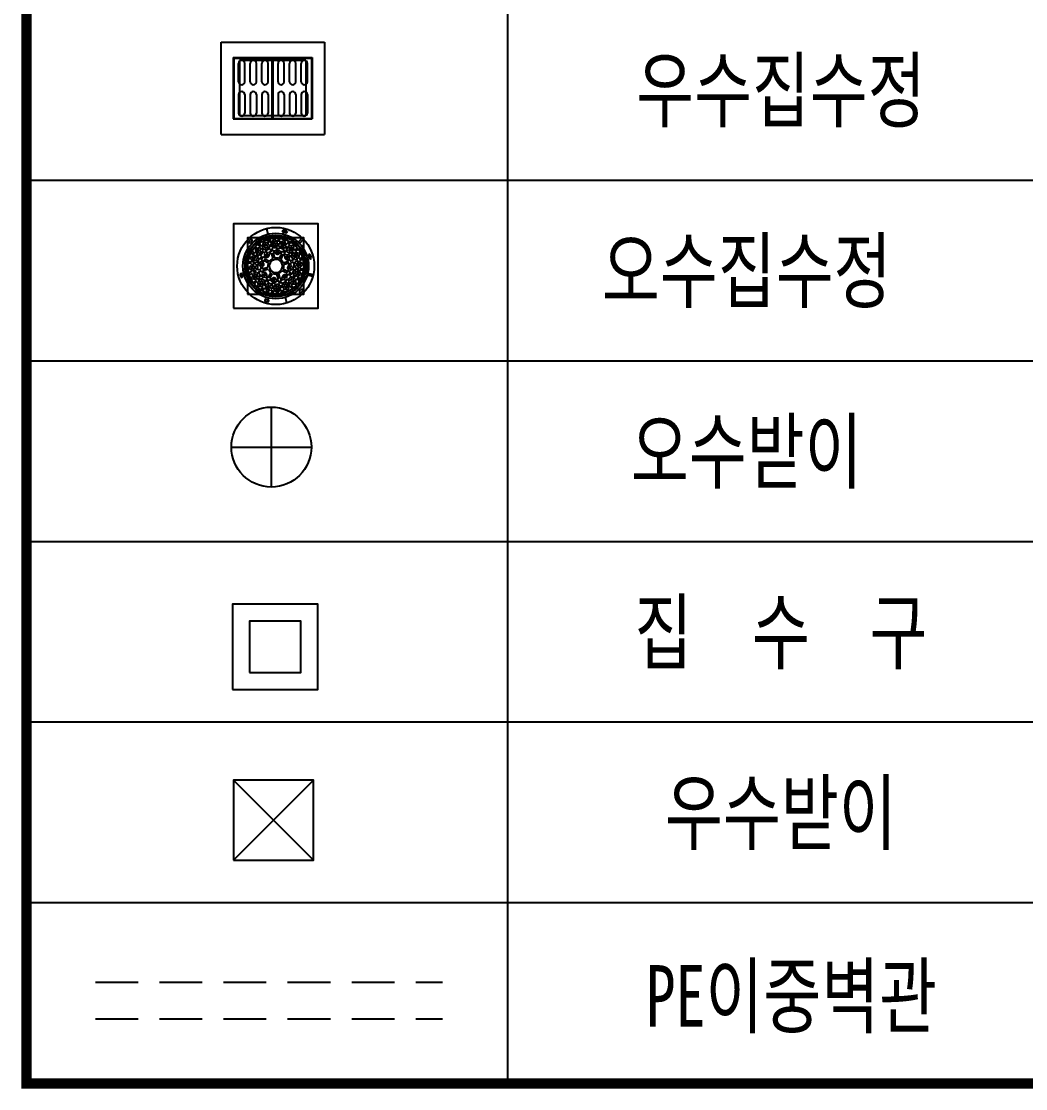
# Model space of a CAD drawing. Header units: millimetres. Extents: x 252222657 to 254795153, y 504225591 to 504550014.
# Drawn here: x 252222657 to 252252033, y 504226408 to 504257620 of the extents above; entities that cross this region are included whole.
import ezdxf
from ezdxf.enums import TextEntityAlignment as Align

# ---------------------------------------------------------------- set-up
doc = ezdxf.new("R2010")
doc.units = ezdxf.units.MM
doc.set_wipeout_variables(frame=1)
doc.linetypes.add('DASHED2', pattern=[0.375, 0.25, -0.125])
doc.linetypes.add('HIDDEN', pattern=[2, 1, -1])
doc.layers.add('0-계획-범례', color=7, linetype='Continuous')
doc.layers.add('k-시트문자', color=7, linetype='Continuous')
doc.styles.add('울릉도M', font='')
doc.styles.get('울릉도M').set_extended_font_data('DotumChe')

# ---------------------------------------------------------------- blocks, each defined once
blk = doc.blocks.new('A$C79F8407E')
at = {"layer": '0-계획-범례', "color": 251}
for p, q in [((0.351, 0.848), (0.367, 0.789)), ((0.58, 0.807), (0.513, 0.825)), ((0.558, 0.824), (0.539, 0.829)), ((0.18, 0.731), (0.166, 0.717)), ((0.196, 0.715), (0.182, 0.701)), ((0.285, 0.651), (0.26, 0.682)), ((0.296, 0.66), (0.272, 0.692)), ((0.308, 0.714), (0.318, 0.693)), ((0.321, 0.721), (0.332, 0.7)), ((0.364, 0.725), (0.372, 0.698)), ((0.376, 0.683), (0.385, 0.65)), ((0.384, 0.73), (0.391, 0.703)), ((0.395, 0.689), (0.404, 0.655)), ((0.422, 0.749), (0.424, 0.725)), ((0.437, 0.75), (0.439, 0.726)), ((0.469, 0.659), (0.473, 0.694)), ((0.475, 0.709), (0.48, 0.749)), ((0.484, 0.657), (0.488, 0.692)), ((0.49, 0.707), (0.495, 0.747)), ((0.536, 0.737), (0.529, 0.715)), ((0.551, 0.733), (0.543, 0.71)), ((0.59, 0.716), (0.57, 0.681)), ((0.607, 0.706), (0.587, 0.671)), ((0.731, 0.749), (0.688, 0.705)), ((0.745, 0.735), (0.702, 0.691)), ((0.184, 0.59), (0.219, 0.57)), ((0.194, 0.607), (0.229, 0.587)), ((0.219, 0.642), (0.237, 0.626)), ((0.229, 0.653), (0.247, 0.638)), ((0.242, 0.58), (0.273, 0.562)), ((0.273, 0.595), (0.287, 0.583)), ((0.283, 0.606), (0.297, 0.594)), ((0.315, 0.611), (0.294, 0.639)), ((0.327, 0.62), (0.306, 0.648)), ((0.336, 0.585), (0.325, 0.599)), ((0.348, 0.594), (0.336, 0.608)), ((0.34, 0.651), (0.348, 0.634)), ((0.353, 0.657), (0.362, 0.64)), ((0.389, 0.635), (0.398, 0.601)), ((0.402, 0.587), (0.418, 0.529)), ((0.408, 0.64), (0.417, 0.607)), ((0.421, 0.592), (0.437, 0.534)), ((0.427, 0.678), (0.429, 0.659)), ((0.442, 0.679), (0.444, 0.66)), ((0.465, 0.626), (0.467, 0.644)), ((0.479, 0.624), (0.482, 0.642)), ((0.513, 0.581), (0.483, 0.528)), ((0.53, 0.571), (0.5, 0.518)), ((0.514, 0.67), (0.508, 0.652)), ((0.538, 0.624), (0.52, 0.594)), ((0.528, 0.665), (0.522, 0.647)), ((0.555, 0.614), (0.538, 0.584)), ((0.562, 0.668), (0.545, 0.637)), ((0.58, 0.658), (0.562, 0.627)), ((0.595, 0.627), (0.583, 0.613)), ((0.585, 0.564), (0.599, 0.575)), ((0.606, 0.617), (0.594, 0.603)), ((0.611, 0.585), (0.639, 0.606)), ((0.62, 0.573), (0.648, 0.594)), ((0.642, 0.681), (0.626, 0.663)), ((0.653, 0.671), (0.638, 0.653)), ((0.651, 0.615), (0.682, 0.64)), ((0.66, 0.604), (0.692, 0.628)), ((0.714, 0.592), (0.693, 0.582)), ((0.721, 0.579), (0.7, 0.568)), ((0.824, 0.516), (0.806, 0.582)), ((0.191, 0.475), (0.151, 0.48)), ((0.193, 0.49), (0.153, 0.495)), ((0.163, 0.536), (0.185, 0.529)), ((0.167, 0.551), (0.19, 0.543)), ((0.241, 0.469), (0.206, 0.473)), ((0.243, 0.484), (0.208, 0.488)), ((0.23, 0.514), (0.248, 0.508)), ((0.232, 0.562), (0.263, 0.545)), ((0.235, 0.528), (0.253, 0.522)), ((0.274, 0.465), (0.256, 0.467)), ((0.276, 0.479), (0.258, 0.482)), ((0.276, 0.538), (0.306, 0.52)), ((0.286, 0.555), (0.316, 0.538)), ((0.319, 0.513), (0.372, 0.483)), ((0.329, 0.53), (0.382, 0.5)), ((0.587, 0.498), (0.529, 0.482)), ((0.592, 0.479), (0.534, 0.463)), ((0.594, 0.552), (0.608, 0.564)), ((0.635, 0.511), (0.601, 0.502)), ((0.64, 0.492), (0.607, 0.483)), ((0.651, 0.56), (0.634, 0.552)), ((0.657, 0.547), (0.64, 0.538)), ((0.683, 0.524), (0.65, 0.515)), ((0.689, 0.505), (0.655, 0.496)), ((0.678, 0.473), (0.659, 0.471)), ((0.679, 0.458), (0.66, 0.456)), ((0.737, 0.539), (0.698, 0.528)), ((0.742, 0.52), (0.703, 0.509)), ((0.749, 0.478), (0.725, 0.476)), ((0.75, 0.463), (0.726, 0.461)), ((0.807, 0.538), (0.802, 0.557)), ((0.828, 0.543), (0.823, 0.563)), ((0.072, 0.357), (0.077, 0.337)), ((0.093, 0.362), (0.098, 0.343)), ((0.15, 0.437), (0.174, 0.439)), ((0.151, 0.422), (0.175, 0.424)), ((0.158, 0.38), (0.197, 0.391)), ((0.163, 0.361), (0.202, 0.372)), ((0.211, 0.395), (0.245, 0.404)), ((0.217, 0.376), (0.25, 0.385)), ((0.221, 0.442), (0.24, 0.444)), ((0.222, 0.427), (0.241, 0.429)), ((0.243, 0.353), (0.259, 0.362)), ((0.249, 0.34), (0.266, 0.348)), ((0.26, 0.408), (0.293, 0.417)), ((0.265, 0.389), (0.299, 0.398)), ((0.306, 0.348), (0.292, 0.336)), ((0.308, 0.421), (0.366, 0.437)), ((0.313, 0.402), (0.371, 0.418)), ((0.37, 0.329), (0.4, 0.382)), ((0.387, 0.319), (0.417, 0.372)), ((0.479, 0.308), (0.463, 0.366)), ((0.498, 0.313), (0.482, 0.371)), ((0.571, 0.37), (0.518, 0.4)), ((0.581, 0.387), (0.528, 0.417)), ((0.614, 0.345), (0.584, 0.362)), ((0.624, 0.362), (0.594, 0.38)), ((0.624, 0.421), (0.642, 0.418)), ((0.626, 0.435), (0.644, 0.433)), ((0.668, 0.338), (0.637, 0.355)), ((0.665, 0.372), (0.647, 0.378)), ((0.67, 0.386), (0.652, 0.392)), ((0.657, 0.416), (0.692, 0.412)), ((0.659, 0.431), (0.694, 0.427)), ((0.707, 0.41), (0.747, 0.405)), ((0.709, 0.425), (0.749, 0.42)), ((0.733, 0.349), (0.71, 0.357)), ((0.737, 0.364), (0.715, 0.371)), ((0.844, 0.337), (0.785, 0.352)), ((0.849, 0.356), (0.79, 0.371)), ((0.179, 0.321), (0.2, 0.332)), ((0.186, 0.308), (0.207, 0.318)), ((0.24, 0.296), (0.208, 0.272)), ((0.249, 0.285), (0.218, 0.26)), ((0.247, 0.229), (0.262, 0.247)), ((0.28, 0.327), (0.252, 0.306)), ((0.258, 0.219), (0.274, 0.237)), ((0.289, 0.315), (0.261, 0.294)), ((0.293, 0.194), (0.313, 0.229)), ((0.294, 0.283), (0.306, 0.297)), ((0.315, 0.336), (0.301, 0.325)), ((0.305, 0.273), (0.317, 0.287)), ((0.32, 0.242), (0.338, 0.273)), ((0.338, 0.232), (0.355, 0.263)), ((0.345, 0.286), (0.362, 0.316)), ((0.362, 0.276), (0.38, 0.306)), ((0.372, 0.235), (0.378, 0.253)), ((0.386, 0.23), (0.392, 0.248)), ((0.416, 0.243), (0.412, 0.208)), ((0.421, 0.276), (0.418, 0.258)), ((0.431, 0.241), (0.427, 0.206)), ((0.435, 0.274), (0.433, 0.256)), ((0.458, 0.221), (0.456, 0.24)), ((0.473, 0.222), (0.471, 0.241)), ((0.492, 0.26), (0.483, 0.293)), ((0.505, 0.211), (0.496, 0.245)), ((0.511, 0.265), (0.502, 0.299)), ((0.524, 0.217), (0.515, 0.25)), ((0.547, 0.243), (0.538, 0.259)), ((0.552, 0.306), (0.564, 0.292)), ((0.56, 0.249), (0.552, 0.266)), ((0.564, 0.315), (0.575, 0.301)), ((0.573, 0.28), (0.594, 0.252)), ((0.585, 0.289), (0.606, 0.261)), ((0.617, 0.294), (0.603, 0.306)), ((0.604, 0.24), (0.628, 0.208)), ((0.627, 0.305), (0.613, 0.317)), ((0.615, 0.249), (0.64, 0.218)), ((0.658, 0.32), (0.627, 0.338)), ((0.671, 0.247), (0.653, 0.262)), ((0.681, 0.258), (0.663, 0.274)), ((0.706, 0.293), (0.671, 0.313)), ((0.716, 0.31), (0.681, 0.33)), ((0.31, 0.184), (0.33, 0.219)), ((0.349, 0.167), (0.357, 0.19)), ((0.364, 0.163), (0.371, 0.185)), ((0.41, 0.193), (0.405, 0.153)), ((0.425, 0.191), (0.42, 0.151)), ((0.463, 0.15), (0.461, 0.174)), ((0.478, 0.151), (0.476, 0.175)), ((0.516, 0.17), (0.509, 0.197)), ((0.536, 0.175), (0.528, 0.202)), ((0.568, 0.057), (0.552, 0.116)), ((0.579, 0.179), (0.568, 0.2)), ((0.592, 0.186), (0.582, 0.207)), ((0.704, 0.185), (0.718, 0.199)), ((0.72, 0.169), (0.734, 0.183)), ((0.342, 0.076), (0.361, 0.071)), ((0.347, 0.097), (0.367, 0.092))]:
    blk.add_line(p, q, dxfattribs=at)
at = {"layer": '0-계획-범례', "color": 7}
blk.add_line((0.553, 0.803), (0.533, 0.808), dxfattribs=at)
at = {"layer": '0-계획-범례', "color": 2}
for points in [[(0, 0), (0.9, 0), (0.9, 0.9), (0, 0.9)], [(0.15, 0.15), (0.75, 0.15), (0.75, 0.75), (0.15, 0.75)]]:
    blk.add_lwpolyline(points, close=True, dxfattribs=at)
at = {"layer": '0-계획-범례', "color": 251, "const_width": 0.005}
for points in [[(0.506, 0.131, -0.911436), (0.336, 0.753, -0.911436)], [(0.564, 0.147, 0.911436), (0.394, 0.769, 0.911436)]]:
    blk.add_lwpolyline(points, format="xyb", dxfattribs=at)
at = {"layer": '0-계획-범례', "color": 251}
for centre, radius in [((0.45, 0.45), 0.41), ((0.45, 0.45), 0.349), ((0.45, 0.45), 0.327), ((0.45, 0.45), 0.3), ((0.336, 0.675), 0.01), ((0.433, 0.702), 0.01), ((0.529, 0.69), 0.01), ((0.26, 0.616), 0.01), ((0.356, 0.57), 0.01), ((0.469, 0.601), 0.01), ((0.616, 0.64), 0.01), ((0.675, 0.564), 0.01), ((0.21, 0.529), 0.01), ((0.299, 0.469), 0.01), ((0.57, 0.544), 0.01), ((0.702, 0.467), 0.01), ((0.198, 0.433), 0.01), ((0.225, 0.336), 0.01), ((0.33, 0.356), 0.01), ((0.601, 0.431), 0.01), ((0.69, 0.371), 0.01), ((0.284, 0.26), 0.01), ((0.431, 0.299), 0.01), ((0.544, 0.33), 0.01), ((0.564, 0.225), 0.01), ((0.64, 0.284), 0.01), ((0.371, 0.21), 0.01), ((0.467, 0.198), 0.01)]:
    blk.add_circle(centre, radius, dxfattribs=at)
for centre, radius, start, end in [((0.536, 0.819), 0.011, 75.342, 255.342), ((0.555, 0.814), 0.011, 255.342, 75.342), ((0.45, 0.45), 0.32, 110.6476, 280.0363), ((0.174, 0.709), 0.011, 135.342, 315.342), ((0.188, 0.723), 0.011, 315.342, 135.342), ((0.45, 0.45), 0.3, 129.2745, 137.4205), ((0.45, 0.45), 0.3, 118.2634, 126.4094), ((0.336, 0.675), 0.025, 134.0492, 192.1051), ((0.45, 0.45), 0.3, 110.9278, 115.3983), ((0.336, 0.675), 0.025, 41.6465, 99.134), ((0.363, 0.765), 0.0308, 211.1382, 359.5457), ((0.363, 0.765), 0.0408, 239.5698, 271.137), ((0.45, 0.45), 0.26, 107.5462, 111.5409), ((0.45, 0.45), 0.245, 107.6812, 111.3799), ((0.363, 0.765), 0.0408, 299.5469, 331.1141), ((0.45, 0.45), 0.26, 99.143, 103.1377), ((0.45, 0.45), 0.32, 290.6476, 100.0363), ((0.45, 0.45), 0.245, 99.304, 103.0027), ((0.45, 0.45), 0.3, 95.2856, 99.7561), ((0.433, 0.702), 0.025, 111.5499, 169.0375), ((0.433, 0.702), 0.025, 203.9929, 256.6347), ((0.45, 0.45), 0.3, 84.2745, 92.4205), ((0.433, 0.702), 0.025, 18.5788, 76.6347), ((0.433, 0.702), 0.025, 291.5499, 343.6233), ((0.45, 0.45), 0.26, 84.495, 88.4733), ((0.45, 0.45), 0.245, 84.5962, 88.3123), ((0.45, 0.45), 0.245, 77.3717, 81.0877), ((0.45, 0.45), 0.26, 77.2107, 81.189), ((0.45, 0.45), 0.3, 73.2634, 81.4094), ((0.529, 0.69), 0.025, 182.0606, 234.134), ((0.529, 0.69), 0.025, 89.0492, 147.1051), ((0.529, 0.69), 0.025, 356.6465, 54.134), ((0.45, 0.45), 0.3, 62.2522, 70.3983), ((0.45, 0.45), 0.26, 62.5462, 66.5409), ((0.45, 0.45), 0.3, 50.2856, 58.4317), ((0.45, 0.45), 0.3, 152.2522, 160.3983), ((0.45, 0.45), 0.3, 140.2856, 148.4317), ((0.45, 0.45), 0.26, 152.5462, 156.5409), ((0.45, 0.45), 0.26, 144.143, 148.1377), ((0.26, 0.616), 0.025, 156.5499, 214.0375), ((0.45, 0.45), 0.245, 144.304, 148.0027), ((0.26, 0.616), 0.025, 63.5788, 121.6347), ((0.26, 0.616), 0.025, 248.9929, 301.6347), ((0.45, 0.45), 0.26, 129.495, 133.4733), ((0.45, 0.45), 0.21, 140.7971, 147.6126), ((0.45, 0.45), 0.245, 129.5962, 133.3123), ((0.26, 0.616), 0.025, 336.5499, 28.6233), ((0.45, 0.45), 0.195, 130.0462, 147.4024), ((0.45, 0.45), 0.26, 122.2107, 126.189), ((0.45, 0.45), 0.21, 129.8887, 136.7037), ((0.45, 0.45), 0.245, 122.3717, 126.0877), ((0.336, 0.675), 0.025, 227.0606, 279.134), ((0.45, 0.45), 0.21, 118.9803, 125.7952), ((0.356, 0.57), 0.025, 145.2996, 204.815), ((0.45, 0.45), 0.195, 108.2815, 125.6377), ((0.356, 0.57), 0.025, 239.8409, 15.843), ((0.356, 0.57), 0.025, 50.8689, 110.3844), ((0.336, 0.675), 0.025, 314.0492, 6.691), ((0.45, 0.45), 0.21, 108.0714, 114.8868), ((0.45, 0.45), 0.16, 108.9253, 119.0859), ((0.45, 0.45), 0.145, 109.2965, 118.6432), ((0.45, 0.45), 0.21, 95.7971, 102.6126), ((0.45, 0.45), 0.195, 85.0462, 102.4024), ((0.45, 0.45), 0.16, 91.5981, 101.7586), ((0.45, 0.45), 0.145, 92.0408, 101.3874), ((0.45, 0.45), 0.21, 84.8887, 91.7037), ((0.469, 0.601), 0.025, 194.8409, 330.843), ((0.469, 0.601), 0.025, 100.2996, 159.815), ((0.469, 0.601), 0.025, 5.8689, 65.3844), ((0.45, 0.45), 0.195, 63.2815, 80.6377), ((0.45, 0.45), 0.21, 73.9803, 80.7952), ((0.45, 0.45), 0.145, 64.2965, 73.6432), ((0.45, 0.45), 0.16, 63.9253, 74.0859), ((0.45, 0.45), 0.21, 63.0714, 69.8868), ((0.529, 0.69), 0.025, 269.0492, 321.691), ((0.45, 0.45), 0.145, 47.0408, 56.3874), ((0.45, 0.45), 0.16, 46.5981, 56.7586), ((0.45, 0.45), 0.245, 62.6812, 66.3799), ((0.45, 0.45), 0.195, 40.0462, 57.4024), ((0.57, 0.544), 0.025, 55.2996, 114.815), ((0.45, 0.45), 0.21, 50.7971, 57.6126), ((0.45, 0.45), 0.245, 54.304, 58.0027), ((0.45, 0.45), 0.26, 54.143, 58.1377), ((0.616, 0.64), 0.025, 158.9929, 211.6347), ((0.45, 0.45), 0.21, 39.8887, 46.7037), ((0.616, 0.64), 0.025, 66.5499, 124.0375), ((0.616, 0.64), 0.025, 246.5499, 298.6233), ((0.45, 0.45), 0.21, 28.9803, 35.7952), ((0.45, 0.45), 0.245, 39.5962, 43.3123), ((0.616, 0.64), 0.025, 333.5788, 31.6347), ((0.45, 0.45), 0.26, 39.495, 43.4733), ((0.45, 0.45), 0.245, 32.3717, 36.0877), ((0.675, 0.564), 0.025, 137.0606, 189.134), ((0.45, 0.45), 0.3, 39.2745, 47.4205), ((0.45, 0.45), 0.26, 32.2107, 36.189), ((0.675, 0.564), 0.025, 44.0492, 102.1051), ((0.45, 0.45), 0.3, 28.2634, 36.4094), ((0.675, 0.564), 0.025, 311.6465, 9.134), ((0.45, 0.45), 0.3, 17.2522, 25.3983), ((0.812, 0.56), 0.011, 15.342, 195.342), ((0.45, 0.45), 0.3, 174.2745, 182.4205), ((0.45, 0.45), 0.3, 163.2634, 171.4094), ((0.198, 0.433), 0.025, 108.5788, 166.6347), ((0.21, 0.529), 0.025, 179.0492, 237.1051), ((0.21, 0.529), 0.025, 86.6465, 144.134), ((0.45, 0.45), 0.26, 174.495, 178.4733), ((0.45, 0.45), 0.26, 167.2107, 171.189), ((0.45, 0.45), 0.245, 174.5962, 178.3123), ((0.198, 0.433), 0.025, 21.5499, 73.6233), ((0.45, 0.45), 0.245, 167.3717, 171.0877), ((0.21, 0.529), 0.025, 272.0606, 324.134), ((0.45, 0.45), 0.245, 152.6812, 156.3799), ((0.21, 0.529), 0.025, 359.0492, 51.691), ((0.45, 0.45), 0.21, 174.8887, 181.7037), ((0.45, 0.45), 0.21, 163.9803, 170.7952), ((0.45, 0.45), 0.21, 153.0714, 159.8868), ((0.45, 0.45), 0.195, 175.0462, 192.4024), ((0.45, 0.45), 0.195, 153.2815, 170.6377), ((0.299, 0.469), 0.025, 190.2996, 249.815), ((0.299, 0.469), 0.025, 95.8689, 155.3844), ((0.45, 0.45), 0.16, 153.9253, 164.0859), ((0.299, 0.469), 0.025, 284.8409, 60.843), ((0.45, 0.45), 0.145, 154.2965, 163.6432), ((0.45, 0.45), 0.16, 136.5981, 146.7586), ((0.45, 0.45), 0.145, 137.0408, 146.3874), ((0.45, 0.45), 0.085, 157.0983, 188.5856), ((0.45, 0.45), 0.07, 105.342, 285.342), ((0.45, 0.45), 0.085, 112.0983, 143.5856), ((0.45, 0.45), 0.07, 285.342, 105.342), ((0.45, 0.45), 0.085, 67.0983, 98.5856), ((0.45, 0.45), 0.085, 22.0983, 53.5856), ((0.45, 0.45), 0.085, 337.0983, 8.5856), ((0.57, 0.544), 0.025, 149.8409, 285.843), ((0.601, 0.431), 0.025, 104.8409, 240.843), ((0.45, 0.45), 0.145, 19.2965, 28.6432), ((0.57, 0.544), 0.025, 320.8689, 20.3844), ((0.45, 0.45), 0.16, 18.9253, 29.0859), ((0.45, 0.45), 0.145, 2.0408, 11.3874), ((0.45, 0.45), 0.16, 1.5981, 11.7586), ((0.45, 0.45), 0.195, 18.2815, 35.6377), ((0.601, 0.431), 0.025, 10.2996, 69.815), ((0.45, 0.45), 0.21, 18.0714, 24.8868), ((0.45, 0.45), 0.195, 355.0462, 12.4024), ((0.45, 0.45), 0.21, 5.7971, 12.6126), ((0.675, 0.564), 0.025, 224.0492, 276.691), ((0.45, 0.45), 0.21, 354.8887, 1.7037), ((0.45, 0.45), 0.245, 17.6812, 21.3799), ((0.702, 0.467), 0.025, 113.9929, 166.6347), ((0.702, 0.467), 0.025, 201.5499, 253.6233), ((0.45, 0.45), 0.245, 9.304, 13.0027), ((0.45, 0.45), 0.26, 17.5462, 21.5409), ((0.45, 0.45), 0.26, 9.143, 13.1377), ((0.702, 0.467), 0.025, 21.5499, 79.0375), ((0.702, 0.467), 0.025, 288.5788, 346.6347), ((0.45, 0.45), 0.3, 5.2856, 13.4317), ((0.45, 0.45), 0.3, 354.2745, 2.4205), ((0.818, 0.541), 0.011, 195.342, 15.342), ((0.082, 0.359), 0.011, 15.342, 195.342), ((0.088, 0.34), 0.011, 195.342, 15.342), ((0.45, 0.45), 0.3, 185.2856, 193.4317), ((0.45, 0.45), 0.3, 197.2522, 205.3983), ((0.198, 0.433), 0.025, 201.5499, 259.0375), ((0.45, 0.45), 0.26, 189.143, 193.1377), ((0.225, 0.336), 0.025, 131.6465, 189.134), ((0.45, 0.45), 0.26, 197.5462, 201.5409), ((0.198, 0.433), 0.025, 293.9929, 346.6347), ((0.45, 0.45), 0.245, 189.304, 193.0027), ((0.45, 0.45), 0.245, 197.6812, 201.3799), ((0.225, 0.336), 0.025, 44.0492, 96.691), ((0.45, 0.45), 0.21, 185.7971, 192.6126), ((0.45, 0.45), 0.21, 198.0714, 204.8868), ((0.45, 0.45), 0.195, 198.2815, 215.6377), ((0.45, 0.45), 0.21, 208.9803, 215.7952), ((0.45, 0.45), 0.16, 181.5981, 191.7586), ((0.45, 0.45), 0.16, 198.9253, 209.0859), ((0.45, 0.45), 0.145, 182.0408, 191.3874), ((0.33, 0.356), 0.025, 140.8689, 200.3844), ((0.45, 0.45), 0.145, 199.2965, 208.6432), ((0.33, 0.356), 0.025, 329.8409, 105.843), ((0.45, 0.45), 0.145, 227.0408, 236.3874), ((0.45, 0.45), 0.085, 202.0983, 233.5856), ((0.45, 0.45), 0.085, 247.0983, 278.5856), ((0.45, 0.45), 0.085, 292.0983, 323.5856), ((0.544, 0.33), 0.025, 59.8409, 195.843), ((0.45, 0.45), 0.145, 317.0408, 326.3874), ((0.45, 0.45), 0.16, 316.5981, 326.7586), ((0.45, 0.45), 0.195, 310.0462, 327.4024), ((0.45, 0.45), 0.145, 334.2965, 343.6432), ((0.45, 0.45), 0.16, 333.9253, 344.0859), ((0.601, 0.431), 0.025, 275.8689, 335.3844), ((0.45, 0.45), 0.195, 333.2815, 350.6377), ((0.45, 0.45), 0.21, 333.0714, 339.8868), ((0.45, 0.45), 0.21, 343.9803, 350.7952), ((0.69, 0.371), 0.025, 179.0492, 231.691), ((0.45, 0.45), 0.245, 332.6812, 336.3799), ((0.69, 0.371), 0.025, 92.0606, 144.134), ((0.45, 0.45), 0.26, 332.5462, 336.5409), ((0.45, 0.45), 0.245, 347.3717, 351.0877), ((0.69, 0.371), 0.025, 266.6465, 324.134), ((0.45, 0.45), 0.245, 354.5962, 358.3123), ((0.45, 0.45), 0.26, 347.2107, 351.189), ((0.69, 0.371), 0.025, 359.0492, 57.1051), ((0.45, 0.45), 0.26, 354.495, 358.4733), ((0.45, 0.45), 0.3, 332.2522, 340.3983), ((0.45, 0.45), 0.3, 343.2634, 351.4094), ((0.45, 0.45), 0.3, 208.2634, 216.4094), ((0.225, 0.336), 0.025, 224.0492, 282.1051), ((0.45, 0.45), 0.3, 219.2745, 227.4205), ((0.45, 0.45), 0.26, 212.2107, 216.189), ((0.225, 0.336), 0.025, 317.0606, 9.134), ((0.45, 0.45), 0.245, 212.3717, 216.0877), ((0.45, 0.45), 0.26, 219.495, 223.4733), ((0.284, 0.26), 0.025, 153.5788, 211.6347), ((0.45, 0.45), 0.245, 219.5962, 223.3123), ((0.284, 0.26), 0.025, 66.5499, 118.6233), ((0.284, 0.26), 0.025, 246.5499, 304.0375), ((0.45, 0.45), 0.21, 219.8887, 226.7037), ((0.45, 0.45), 0.26, 234.143, 238.1377), ((0.45, 0.45), 0.195, 220.0462, 237.4024), ((0.284, 0.26), 0.025, 338.9929, 31.6347), ((0.45, 0.45), 0.245, 234.304, 238.0027), ((0.33, 0.356), 0.025, 235.2996, 294.815), ((0.45, 0.45), 0.21, 230.7971, 237.6126), ((0.45, 0.45), 0.245, 242.6812, 246.3799), ((0.45, 0.45), 0.16, 226.5981, 236.7586), ((0.371, 0.21), 0.025, 89.0492, 141.691), ((0.45, 0.45), 0.21, 243.0714, 249.8868), ((0.45, 0.45), 0.195, 243.2815, 260.6377), ((0.45, 0.45), 0.16, 243.9253, 254.0859), ((0.371, 0.21), 0.025, 2.0606, 54.134), ((0.45, 0.45), 0.145, 244.2965, 253.6432), ((0.45, 0.45), 0.21, 253.9803, 260.7952), ((0.431, 0.299), 0.025, 185.8689, 245.3844), ((0.431, 0.299), 0.025, 14.8409, 150.843), ((0.45, 0.45), 0.21, 264.8887, 271.7037), ((0.45, 0.45), 0.195, 265.0462, 282.4024), ((0.431, 0.299), 0.025, 280.2996, 339.815), ((0.45, 0.45), 0.16, 271.5981, 281.7586), ((0.45, 0.45), 0.145, 272.0408, 281.3874), ((0.45, 0.45), 0.21, 275.7971, 282.6126), ((0.45, 0.45), 0.145, 289.2965, 298.6432), ((0.45, 0.45), 0.16, 288.9253, 299.0859), ((0.45, 0.45), 0.195, 288.2815, 305.6377), ((0.45, 0.45), 0.21, 288.0714, 294.8868), ((0.544, 0.33), 0.025, 230.8689, 290.3844), ((0.564, 0.225), 0.025, 134.0492, 186.691), ((0.45, 0.45), 0.21, 298.9803, 305.7952), ((0.564, 0.225), 0.025, 47.0606, 99.134), ((0.544, 0.33), 0.025, 325.2996, 24.815), ((0.45, 0.45), 0.245, 302.3717, 306.0877), ((0.564, 0.225), 0.025, 314.0492, 12.1051), ((0.45, 0.45), 0.21, 309.8887, 316.7037), ((0.45, 0.45), 0.26, 302.2107, 306.189), ((0.45, 0.45), 0.245, 309.5962, 313.3123), ((0.45, 0.45), 0.21, 320.7971, 327.6126), ((0.64, 0.284), 0.025, 156.5499, 208.6233), ((0.45, 0.45), 0.26, 309.495, 313.4733), ((0.64, 0.284), 0.025, 68.9929, 121.6347), ((0.64, 0.284), 0.025, 243.5788, 301.6347), ((0.45, 0.45), 0.3, 309.2745, 317.4205), ((0.45, 0.45), 0.245, 324.304, 328.0027), ((0.45, 0.45), 0.26, 324.143, 328.1377), ((0.64, 0.284), 0.025, 336.5499, 34.0375), ((0.45, 0.45), 0.3, 320.2856, 328.4317), ((0.45, 0.45), 0.3, 230.2856, 238.4317), ((0.45, 0.45), 0.3, 242.2522, 250.3983), ((0.45, 0.45), 0.26, 242.5462, 246.5409), ((0.371, 0.21), 0.025, 176.6465, 234.134), ((0.45, 0.45), 0.3, 253.2634, 261.4094), ((0.371, 0.21), 0.025, 269.0492, 327.1051), ((0.45, 0.45), 0.26, 257.2107, 261.189), ((0.45, 0.45), 0.245, 257.3717, 261.0877), ((0.45, 0.45), 0.3, 264.2745, 272.4205), ((0.45, 0.45), 0.26, 264.495, 268.4733), ((0.45, 0.45), 0.245, 264.5962, 268.3123), ((0.467, 0.198), 0.025, 111.5499, 163.6233), ((0.467, 0.198), 0.025, 198.5788, 256.6347), ((0.467, 0.198), 0.025, 23.9929, 76.6347), ((0.467, 0.198), 0.025, 291.5499, 349.0375), ((0.45, 0.45), 0.3, 275.2856, 279.7561), ((0.45, 0.45), 0.245, 279.304, 283.0027), ((0.45, 0.45), 0.26, 279.143, 283.1377), ((0.537, 0.135), 0.0408, 119.5469, 151.1141), ((0.537, 0.135), 0.0308, 31.1382, 179.5457), ((0.45, 0.45), 0.245, 287.6812, 291.3799), ((0.45, 0.45), 0.26, 287.5462, 291.5409), ((0.537, 0.135), 0.0408, 59.5698, 91.137), ((0.564, 0.225), 0.025, 221.6465, 279.134), ((0.45, 0.45), 0.3, 290.9278, 295.3983), ((0.45, 0.45), 0.3, 298.2634, 306.4094), ((0.712, 0.177), 0.011, 135.342, 315.342), ((0.726, 0.191), 0.011, 315.342, 135.342), ((0.345, 0.086), 0.011, 75.342, 255.342), ((0.364, 0.081), 0.011, 255.342, 75.342)]:
    blk.add_arc(centre, radius, start, end, dxfattribs=at)

msp = doc.modelspace()

# ---------------------------------------------------------------- wipeouts: each hides what was drawn before it
at = {"color": 250, "linetype": 'Continuous'}
msp.add_wipeout([(252222806.85, 504226557.69), (252222806.85, 504287050.71), (252384188.28, 504287050.71), (252384188.28, 504226557.69)], dxfattribs=at).translate(0, 0, 3333.33).dxf.layer = 'k-시트문자'

# ---------------------------------------------------------------- next in the draw order: linework, layer by layer
at = {"layer": '0-계획-범례', "color": 7}
for p, q in [((252236877.77, 504279375.6, 3333.33), (252236877.77, 504226557.69, 3333.33)), ((252303497.56, 504252966.64, 3333.33), (252222806.85, 504252966.64, 3333.33)), ((252303497.56, 504247684.85, 3333.33), (252222806.85, 504247684.85, 3333.33)), ((252303497.56, 504242403.06, 3333.33), (252222806.85, 504242403.06, 3333.33)), ((252303497.57, 504237121.27, 3333.33), (252222806.85, 504237121.27, 3333.33)), ((252303497.57, 504231839.48, 3333.33), (252222806.85, 504231839.48, 3333.33)), ((252303497.56, 504226557.69, 3333.33), (252222806.85, 504226557.69, 3333.33)), ((252303497.57, 504226557.69, 3333.33), (252222806.85, 504226557.69, 3333.33))]:
    msp.add_line(p, q, dxfattribs=at)
at = {"layer": '0-계획-범례', "color": 2}
for p, q in [((252228497.36, 504257013.79, 3333.33), (252231521.36, 504257013.79, 3333.33)), ((252228497.36, 504254313.79, 3333.33), (252228497.36, 504257013.79, 3333.33)), ((252231521.36, 504257013.79, 3333.33), (252231521.36, 504254313.79, 3333.33)), ((252229037.36, 504256473.79, 3333.33), (252229037.36, 504254853.79, 3333.33)), ((252230981.36, 504256473.79, 3333.33), (252229037.36, 504256473.79, 3333.33)), ((252230981.36, 504256473.79, 3333.33), (252230981.36, 504254853.79, 3333.33)), ((252230981.36, 504254853.79, 3333.33), (252229037.36, 504254853.79, 3333.33)), ((252228497.36, 504254313.79, 3333.33), (252231521.36, 504254313.79, 3333.33))]:
    msp.add_line(p, q, dxfattribs=at)
at = {"layer": '0-계획-범례', "color": 8}
for p, q in [((252228857.36, 504256565.52, 3333.33), (252228857.36, 504254765.52, 3333.33)), ((252228857.36, 504256565.52, 3333.33), (252231161.36, 504256565.52, 3333.33)), ((252228875.36, 504256547.52, 3333.33), (252228875.36, 504254783.52, 3333.33)), ((252228875.36, 504256547.52, 3333.33), (252229991.36, 504256547.52, 3333.33)), ((252229012.95, 504255852.06, 3333.33), (252229012.95, 504256392.06, 3333.33)), ((252229192.95, 504255852.06, 3333.33), (252229192.95, 504256392.06, 3333.33)), ((252229352.36, 504255852.06, 3333.33), (252229352.36, 504256392.06, 3333.33)), ((252229532.36, 504255852.06, 3333.33), (252229532.36, 504256392.06, 3333.33)), ((252229691.77, 504255852.06, 3333.33), (252229691.77, 504256392.06, 3333.33)), ((252229871.77, 504255852.06, 3333.33), (252229871.77, 504256392.06, 3333.33)), ((252229991.36, 504255665.52, 3333.33), (252229991.36, 504256547.52, 3333.33)), ((252230009.36, 504255665.52, 3333.33), (252230009.36, 504256565.52, 3333.33)), ((252230027.36, 504255665.52, 3333.33), (252230027.36, 504256547.52, 3333.33)), ((252230027.36, 504256547.52, 3333.33), (252231143.36, 504256547.52, 3333.33)), ((252230164.95, 504255852.06, 3333.33), (252230164.95, 504256392.06, 3333.33)), ((252230344.95, 504255852.06, 3333.33), (252230344.95, 504256392.06, 3333.33)), ((252230504.36, 504255852.06, 3333.33), (252230504.36, 504256392.06, 3333.33)), ((252230684.36, 504255852.06, 3333.33), (252230684.36, 504256392.06, 3333.33)), ((252230843.77, 504255852.06, 3333.33), (252230843.77, 504256392.06, 3333.33)), ((252231023.77, 504255852.06, 3333.33), (252231023.77, 504256392.06, 3333.33)), ((252231143.36, 504256547.52, 3333.33), (252231143.36, 504254783.52, 3333.33)), ((252231161.36, 504256565.52, 3333.33), (252231161.36, 504254765.52, 3333.33)), ((252229012.95, 504255478.99, 3333.33), (252229012.95, 504254938.99, 3333.33)), ((252229192.95, 504255478.99, 3333.33), (252229192.95, 504254938.99, 3333.33)), ((252229352.36, 504255478.99, 3333.33), (252229352.36, 504254938.99, 3333.33)), ((252229532.36, 504255478.99, 3333.33), (252229532.36, 504254938.99, 3333.33)), ((252229691.77, 504255478.99, 3333.33), (252229691.77, 504254938.99, 3333.33)), ((252229871.77, 504255478.99, 3333.33), (252229871.77, 504254938.99, 3333.33)), ((252229991.36, 504254783.52, 3333.33), (252229991.36, 504255665.52, 3333.33)), ((252230009.36, 504254765.52, 3333.33), (252230009.36, 504255665.52, 3333.33)), ((252230027.36, 504254783.52, 3333.33), (252230027.36, 504255665.52, 3333.33)), ((252230164.95, 504255478.99, 3333.33), (252230164.95, 504254938.99, 3333.33)), ((252230344.95, 504255478.99, 3333.33), (252230344.95, 504254938.99, 3333.33)), ((252230504.36, 504255478.99, 3333.33), (252230504.36, 504254938.99, 3333.33)), ((252230684.36, 504255478.99, 3333.33), (252230684.36, 504254938.99, 3333.33)), ((252230843.77, 504255478.99, 3333.33), (252230843.77, 504254938.99, 3333.33)), ((252231023.77, 504255478.99, 3333.33), (252231023.77, 504254938.99, 3333.33)), ((252228857.36, 504254765.52, 3333.33), (252231161.36, 504254765.52, 3333.33)), ((252228875.36, 504254783.52, 3333.33), (252229991.36, 504254783.52, 3333.33)), ((252230027.36, 504254783.52, 3333.33), (252231143.36, 504254783.52, 3333.33))]:
    msp.add_line(p, q, dxfattribs=at)
at = {"layer": '0-계획-범례', "color": 2, "linetype": 'DASHED2', "ltscale": 5000}
for p, q in [((252224821.52, 504229519.56, 3333.33), (252234976.72, 504229519.56, 3333.33)), ((252224821.52, 504228450.42, 3333.33), (252234976.72, 504228450.42, 3333.33))]:
    msp.add_line(p, q, dxfattribs=at)
at = {"layer": '0-계획-범례', "color": 7, "const_width": 300, "elevation": 3333.33}
msp.add_lwpolyline([(252222806.85, 504226557.69), (252222806.85, 504279375.6), (252303497.56, 504279375.6), (252303497.56, 504226557.69), (252222806.85, 504226557.69)], dxfattribs=at)
at = {"layer": '0-계획-범례', "color": 1, "elevation": 3333.33}
for points in [[(252229970.04, 504244000.14), (252229970.04, 504246340.14)], [(252228800.04, 504245170.14), (252231140.04, 504245170.14)], [(252228865.36, 504233093.87), (252231205.36, 504235433.87)], [(252228865.36, 504235433.87), (252231205.36, 504233093.87)]]:
    msp.add_lwpolyline(points, dxfattribs=at)
at = {"layer": '0-계획-범례', "color": 2, "elevation": 3333.33}
for points in [[(252228830.22, 504238080.27), (252231330.22, 504238080.27), (252231330.22, 504240580.27), (252228830.22, 504240580.27)], [(252229330.22, 504238580.27), (252230830.22, 504238580.27), (252230830.22, 504240080.27), (252229330.22, 504240080.27)], [(252228865.36, 504233093.87), (252231205.36, 504233093.87), (252231205.36, 504235433.87), (252228865.36, 504235433.87)]]:
    msp.add_lwpolyline(points, close=True, dxfattribs=at)
at = {"layer": '0-계획-범례', "color": 2}
msp.add_circle((252229970.04, 504245170.14, 3333.33), 1170, dxfattribs=at)
at = {"layer": '0-계획-범례', "color": 8}
for centre, start, end in [((252229102.95, 504256392.06, 3333.33), 0, 180), ((252229442.36, 504256392.06, 3333.33), 0, 180), ((252229781.77, 504256392.06, 3333.33), 0, 180), ((252230254.95, 504256392.06, 3333.33), 0, 180), ((252230594.36, 504256392.06, 3333.33), 0, 180), ((252230933.77, 504256392.06, 3333.33), 0, 180), ((252229102.95, 504255852.06, 3333.33), 180, 0), ((252229442.36, 504255852.06, 3333.33), 180, 0), ((252229781.77, 504255852.06, 3333.33), 180, 0), ((252230254.95, 504255852.06, 3333.33), 180, 0), ((252230594.36, 504255852.06, 3333.33), 180, 0), ((252230933.77, 504255852.06, 3333.33), 180, 0), ((252229102.95, 504255478.99, 3333.33), 0, 180), ((252229442.36, 504255478.99, 3333.33), 0, 180), ((252229781.77, 504255478.99, 3333.33), 0, 180), ((252230254.95, 504255478.99, 3333.33), 0, 180), ((252230594.36, 504255478.99, 3333.33), 0, 180), ((252230933.77, 504255478.99, 3333.33), 0, 180), ((252229102.95, 504254938.99, 3333.33), 180, 0), ((252229442.36, 504254938.99, 3333.33), 180, 0), ((252229781.77, 504254938.99, 3333.33), 180, 0), ((252230254.95, 504254938.99, 3333.33), 180, 0), ((252230594.36, 504254938.99, 3333.33), 180, 0), ((252230933.77, 504254938.99, 3333.33), 180, 0)]:
    msp.add_arc(centre, 90, start, end, dxfattribs=at)

# ---------------------------------------------------------------- next in the draw order: block references
at = {"layer": '0-계획-범례', "xscale": 2750, "yscale": 2750, "zscale": 2750}
msp.add_blockref('A$C79F8407E', (252228860.84, 504249227.54, 3333.33), dxfattribs=at)

# ---------------------------------------------------------------- next in the draw order: texts
at = {"layer": '0-계획-범례', "color": 7, "linetype": 'HIDDEN', "ltscale": 5, "style": '울릉도M', "width": 0.75}
for s, p in [('우수집수정', (252244873.97, 504255607.54, 3333.33)), ('오수집수정', (252243873.97, 504250325.75, 3333.33)), ('오수받이', (252243873.97, 504245043.96, 3333.33)), ('집  수  구', (252244873.97, 504239762.17, 3333.33)), ('우수받이', (252244873.97, 504234480.38, 3333.33))]:
    msp.add_text(s, height=1800, dxfattribs=at).set_placement(p, align=Align.MIDDLE_CENTER)
msp.add_text('PE이중벽관', height=1800, dxfattribs=at).set_placement((252245181.74, 504229139.74, 3333.33), align=Align.MIDDLE)

doc.saveas('drawing.dxf')
